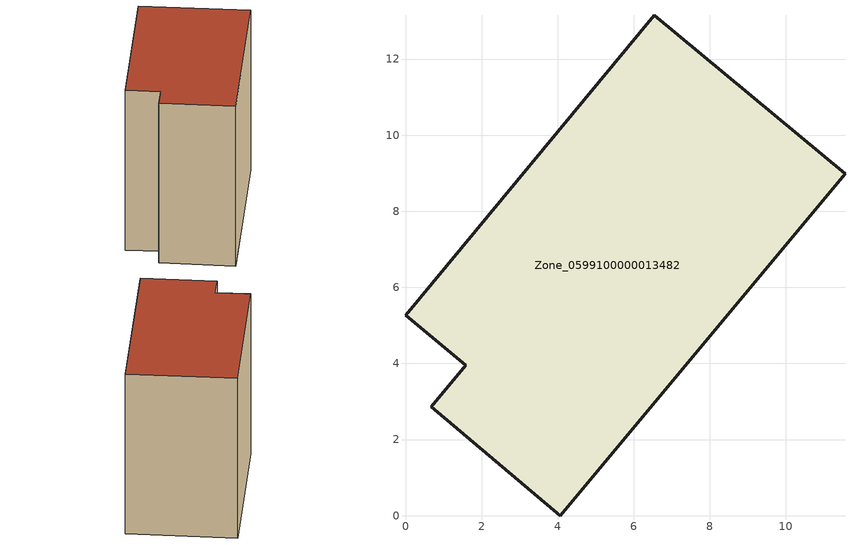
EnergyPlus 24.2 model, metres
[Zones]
Zone_0599100000013482
 floor ground (C_G): 0.68,2.86 1.58,3.95 0,5.26 6.54,13.15 11.55,8.99 4.07,0 z0
 wall outside (C_F): 1.58,3.95 0.68,2.86 4.07,0 11.55,8.99 6.54,13.15 0,5.26 1.58,3.95 z0:10.46
 roof outside (C_R): 6.54,13.15 0,5.26 1.58,3.95 0.68,2.86 4.07,0 11.55,8.99 z10.46
[BUILDING]
Pand.0599100000013482: North Axis=0; Terrain=City; Loads Convergence Tolerance Value=0.04; Temperature Convergence Tolerance Value=0.4; Solar Distribution=FullExterior; Maximum Number of Warmup Days=25; Minimum Number of Warmup Days=1
[Site:Location]
Rotterdam.The.Hague.AP_ZH_NLD Design_Conditions: Latitude=51.96; Longitude=4.45; Time Zone=1; Elevation=-4.5
[SITE:GROUNDTEMPERATURE:BUILDINGSURFACE]
18, 18, 18, 18, 18, 18, 18, 18, 18, 18, 18, 18
[MATERIAL] Thermal Absorptance=0.9; Solar Absorptance=0.7; Visible Absorptance=0.7
Name | Roughness | Thickness | Conductivity | Density | Specific Heat
G.TC.1946 | MediumSmooth | 0.15 | 1 | 540 | 1210
F.TC.1946 | Rough | 0.3 | 0.857143 | 1920 | 840
R.TC.1946 | MediumRough | 0.2 | 0.909091 | 1500 | 1000
[CONSTRUCTION]
C_G: G.TC.1946
C_F: F.TC.1946
C_R: R.TC.1946
[ZONE]
Zone_0599100000013482: Type=1; Multiplier=1; Ceiling Height=Autocalculate; Volume=Autocalculate; Floor Area=autocalculate; Part of Total Floor Area=Yes
[ZONEINFILTRATION:DESIGNFLOWRATE]
Infil_Zone_0599100000013482: Zone or ZoneList or Space or SpaceList=Zone_0599100000013482; Schedule=AlwaysOn; Design Flow Rate Calculation Method=Flow/Area; Flow Rate per Floor Area=0.003; Constant Term Coefficient=1; Temperature Term Coefficient=0; Velocity Term Coefficient=0; Velocity Squared Term Coefficient=0
[HVACTEMPLATE:ZONE:IDEALLOADSAIRSYSTEM]
Zone_0599100000013482: Maximum Heating Supply Air Temperature=50; Minimum Cooling Supply Air Temperature=13; Maximum Heating Supply Air Humidity Ratio=0.0156; Minimum Cooling Supply Air Humidity Ratio=0.0077; Heating Limit=NoLimit; Cooling Limit=NoLimit; Dehumidification Control Type=ConstantSensibleHeatRatio; Cooling Sensible Heat Ratio=0.7; Dehumidification Setpoint=60; Humidification Control Type=None; Humidification Setpoint=30; Outdoor Air Method=None; Outdoor Air Flow Rate per Person=0.00944; Outdoor Air Flow Rate per Zone Floor Area=0; Outdoor Air Flow Rate per Zone=0; Demand Controlled Ventilation Type=None; Outdoor Air Economizer Type=NoEconomizer; Heat Recovery Type=None; Sensible Heat Recovery Effectiveness=0.7; Latent Heat Recovery Effectiveness=0.65
[ZONECONTROL:THERMOSTAT]
ThermostatControl_Zone_0599100000013482: Zone or ZoneList=Zone_0599100000013482; Control Type Schedule=DualSetpointControlType; Control 1=Thermostat_Zone_0599100000013482; Temperature Difference Between Cutout And Setpoint=0
[THERMOSTATSETPOINT:DUALSETPOINT]
Thermostat_Zone_0599100000013482: Heating Setpoint Temperature Schedule=HeatingSetpoint_Zone_0599100000013482; Cooling Setpoint Temperature Schedule=CoolingSetpoint_Zone_0599100000013482
[SCHEDULE:COMPACT]
HeatingSetpoint_Zone_0599100000013482: Through: 12/31, For: AllDays, Until: 24:00, 21
CoolingSetpoint_Zone_0599100000013482: Through: 12/31, For: AllDays, Until: 24:00, 24
DualSetpointControlType: Through: 12/31, For: AllDays, Until: 24:00, 4
AlwaysOn: Through: 12/31, For: AllDays, Until: 24:00, 1
